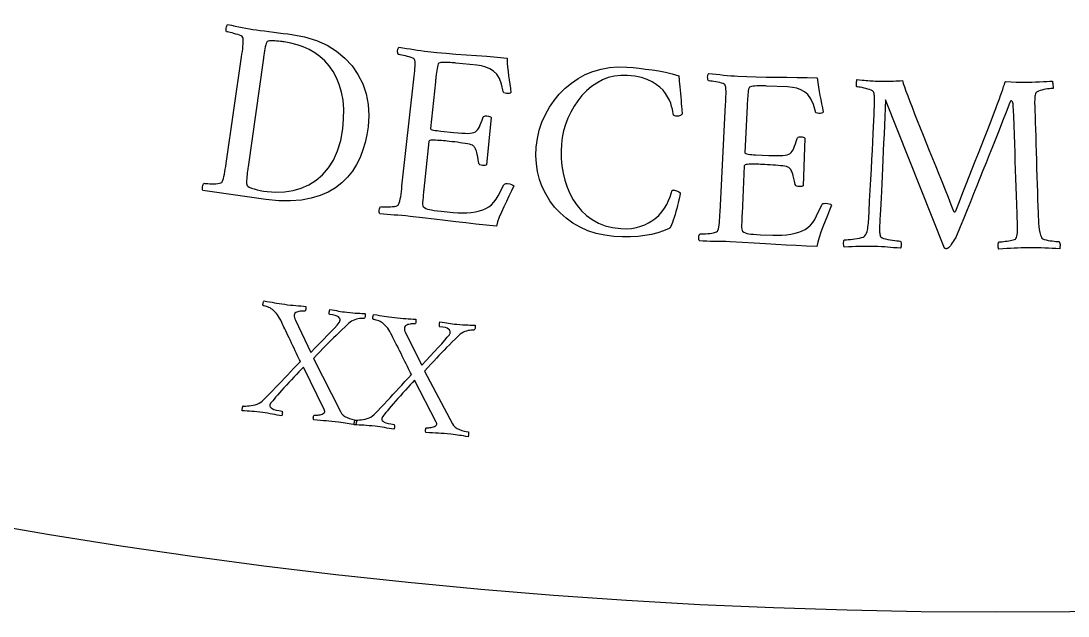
# Model space of a CAD drawing. Header units: millimetres. Extents: x -93 to 93, y -93 to 104.
# Drawn here: x -11.82 to 0.88, y -69.7 to -62.48 of the extents above; entities that cross this region are included whole.
import ezdxf

# ---------------------------------------------------------------- set-up
doc = ezdxf.new("R2010")
doc.units = ezdxf.units.MM
for name, color, linetype in [('CUT_OUTER', 1, 'Continuous'), ('ENGRAVE', 7, 'Continuous'), ('TEXT', 5, 'Continuous')]:
    doc.layers.add(name, color=color, linetype=linetype)

msp = doc.modelspace()

# ---------------------------------------------------------------- linework, layer by layer
at = {"layer": 'CUT_OUTER'}
msp.add_arc((-0.0002, -0.0002), 92.4998, 179.658282, 0.243527, dxfattribs=at)
at = {"layer": 'ENGRAVE'}
for radius in [90.65, 90.65, 88.2219, 83.7125, 83.7125, 80.1513, 73.5375, 73.5375, 69.6525]:
    msp.add_circle((0, 0), radius, dxfattribs=at)
at = {"layer": 'TEXT'}
for points in [[(-8.5328, -62.6473), (-8.3771, -62.6765), (-8.2349, -62.7199), (-8.106, -62.7777), (-7.9903, -62.8498), (-7.8887, -62.9341), (-7.802, -63.0282), (-7.7303, -63.1321), (-7.6734, -63.246), (-7.6323, -63.3676), (-7.6077, -63.4949), (-7.5996, -63.6279), (-7.6081, -63.7666), (-7.6228, -63.8621), (-7.644, -63.9556), (-7.6717, -64.0471), (-7.7058, -64.1367), (-7.7476, -64.2224), (-7.798, -64.3023), (-7.8572, -64.3764), (-7.925, -64.4446), (-8.0024, -64.5054), (-8.0902, -64.5571), (-8.1882, -64.5997), (-8.2966, -64.6332), (-8.4161, -64.6557), (-8.5477, -64.6656), (-8.6912, -64.6628), (-8.8467, -64.6471), (-9.6104, -64.538), (-9.6146, -64.5299), (-9.6168, -64.5196), (-9.6169, -64.5074), (-9.6148, -64.493), (-9.6114, -64.4789), (-9.6074, -64.4672), (-9.6027, -64.458), (-9.5974, -64.4513), (-9.5861, -64.4527), (-9.5707, -64.454), (-9.5514, -64.4554), (-9.528, -64.4568), (-9.5029, -64.4576), (-9.4783, -64.4574), (-9.4541, -64.4561), (-9.4303, -64.4538), (-9.4093, -64.4503), (-9.3936, -64.4457), (-9.3831, -64.4399), (-9.3778, -64.4329), (-9.3693, -64.4138), (-9.3619, -64.3917), (-9.3553, -64.3667), (-9.3498, -64.3389), (-9.3447, -64.3089), (-9.3397, -64.2778), (-9.3347, -64.2455), (-9.3298, -64.212), (-9.1419, -62.9191), (-9.1371, -62.8854), (-9.1327, -62.8527), (-9.1285, -62.821), (-9.1247, -62.7902), (-9.122, -62.7612), (-9.121, -62.7349), (-9.1217, -62.7113), (-9.1242, -62.6905), (-9.127, -62.6812), (-9.1351, -62.6723), (-9.1485, -62.6638), (-9.1672, -62.6557), (-9.1889, -62.6481), (-9.2112, -62.641), (-9.2341, -62.6343), (-9.2577, -62.6282), (-9.2798, -62.6228), (-9.2982, -62.6186), (-9.3128, -62.6155), (-9.3238, -62.6136), (-9.3268, -62.6057), (-9.3285, -62.5955), (-9.3289, -62.5832), (-9.328, -62.5687), (-9.3257, -62.5543), (-9.3221, -62.5426), (-9.3172, -62.5334), (-9.3109, -62.5268), (-9.2659, -62.5352), (-9.2213, -62.5437), (-9.177, -62.5523), (-9.1332, -62.561), (-9.0897, -62.5694), (-9.0466, -62.5771), (-9.0037, -62.5842), (-8.9611, -62.5906), (-8.915, -62.5971), (-8.8647, -62.6039), (-8.8102, -62.6111), (-8.7515, -62.6187), (-8.6923, -62.6262), (-8.636, -62.6335), (-8.5829, -62.6405), (-8.5328, -62.6473)], [(-8.8805, -62.9628), (-9.0625, -64.2534), (-9.0643, -64.2659), (-9.0665, -64.2817), (-9.0692, -64.3008), (-9.0724, -64.3232), (-9.0754, -64.3471), (-9.0779, -64.3707), (-9.0797, -64.3939), (-9.0808, -64.4169), (-9.0812, -64.4375), (-9.0808, -64.4537), (-9.0796, -64.4654), (-9.0775, -64.4728), (-9.0664, -64.486), (-9.0481, -64.4983), (-9.0227, -64.5095), (-8.9901, -64.5198), (-8.9533, -64.5291), (-8.9149, -64.5374), (-8.875, -64.5446), (-8.8335, -64.5509), (-8.7255, -64.5597), (-8.6204, -64.556), (-8.5183, -64.5399), (-8.4192, -64.5115), (-8.3254, -64.47), (-8.2389, -64.4151), (-8.1597, -64.3467), (-8.0879, -64.2649), (-8.0261, -64.169), (-7.9768, -64.0582), (-7.9399, -63.9326), (-7.9154, -63.7923), (-7.9044, -63.6676), (-7.9032, -63.5515), (-7.9117, -63.4441), (-7.9301, -63.3453), (-7.9569, -63.2546), (-7.9908, -63.1715), (-8.0317, -63.0959), (-8.0797, -63.0279), (-8.1335, -62.9673), (-8.1921, -62.9139), (-8.2554, -62.8677), (-8.3235, -62.8287), (-8.3952, -62.7963), (-8.4694, -62.7701), (-8.5461, -62.7499), (-8.6254, -62.7358), (-8.6364, -62.7344), (-8.6513, -62.7326), (-8.6699, -62.7305), (-8.6925, -62.7281), (-8.7165, -62.7259), (-8.7399, -62.7243), (-8.7627, -62.7234), (-8.7847, -62.7232), (-8.8042, -62.7242), (-8.8193, -62.727), (-8.8301, -62.7316), (-8.8364, -62.738), (-8.8428, -62.7542), (-8.8487, -62.7731), (-8.854, -62.7946), (-8.8586, -62.8188), (-8.863, -62.8446), (-8.8672, -62.871), (-8.8713, -62.898), (-8.8753, -62.9256), (-8.8759, -62.9302), (-8.8766, -62.9349), (-8.8772, -62.9395), (-8.8779, -62.9442), (-8.8785, -62.9488), (-8.8792, -62.9535), (-8.8798, -62.9582), (-8.8805, -62.9628)], [(-6.882, -62.8532), (-6.7742, -62.8643), (-6.6609, -62.8746), (-6.5422, -62.8841), (-6.4179, -62.8928), (-6.2918, -62.9014), (-6.1673, -62.9108), (-6.0444, -62.921), (-5.9232, -62.9319), (-5.9203, -62.9892), (-5.916, -63.0443), (-5.9104, -63.0971), (-5.9033, -63.1477), (-5.8958, -63.1976), (-5.8888, -63.2482), (-5.8821, -63.2996), (-5.876, -63.3517), (-5.8856, -63.3577), (-5.8978, -63.3614), (-5.9124, -63.363), (-5.9296, -63.3624), (-5.9471, -63.3594), (-5.9598, -63.3541), (-5.9676, -63.3464), (-5.9705, -63.3365), (-5.9897, -63.2503), (-6.0153, -63.1804), (-6.0474, -63.1268), (-6.0861, -63.0895), (-6.1302, -63.0632), (-6.1787, -63.0427), (-6.2316, -63.028), (-6.2889, -63.0192), (-6.5454, -62.9931), (-6.5565, -62.992), (-6.5714, -62.9908), (-6.5901, -62.9893), (-6.6127, -62.9876), (-6.6368, -62.9862), (-6.6603, -62.9854), (-6.683, -62.9852), (-6.7051, -62.9857), (-6.7246, -62.9874), (-6.7396, -62.9907), (-6.7501, -62.9957), (-6.7563, -63.0023), (-6.7622, -63.0186), (-6.7673, -63.0374), (-6.7718, -63.0585), (-6.7756, -63.0822), (-6.779, -63.1072), (-6.7822, -63.1327), (-6.7853, -63.1585), (-6.7882, -63.1848), (-6.7893, -63.1951), (-6.7903, -63.2043), (-6.7912, -63.2123), (-6.7919, -63.2191), (-6.8528, -63.786), (-6.8509, -63.7919), (-6.8438, -63.7972), (-6.8316, -63.8019), (-6.8143, -63.8059), (-6.7938, -63.8095), (-6.772, -63.8128), (-6.7491, -63.8158), (-6.7249, -63.8185), (-6.5672, -63.835), (-6.516, -63.8398), (-6.4708, -63.8432), (-6.4314, -63.8452), (-6.398, -63.8458), (-6.3694, -63.8446), (-6.3448, -63.8409), (-6.324, -63.8349), (-6.307, -63.8266), (-6.2927, -63.8156), (-6.2796, -63.8017), (-6.2678, -63.785), (-6.2573, -63.7653), (-6.2471, -63.7423), (-6.236, -63.7155), (-6.2243, -63.6848), (-6.2118, -63.6502), (-6.207, -63.641), (-6.1978, -63.635), (-6.1843, -63.6322), (-6.1665, -63.6325), (-6.1494, -63.6352), (-6.1352, -63.6395), (-6.1239, -63.6455), (-6.1155, -63.6532), (-6.1707, -64.227), (-6.179, -64.2317), (-6.1902, -64.2346), (-6.2045, -64.2356), (-6.2217, -64.2347), (-6.2385, -64.2317), (-6.2515, -64.2263), (-6.2607, -64.2185), (-6.2662, -64.2083), (-6.2727, -64.1667), (-6.2787, -64.1312), (-6.2843, -64.1018), (-6.2896, -64.0786), (-6.2946, -64.06), (-6.2996, -64.0445), (-6.3044, -64.0322), (-6.3092, -64.0231), (-6.3143, -64.0158), (-6.32, -64.0091), (-6.3263, -64.0028), (-6.3333, -63.9971), (-6.343, -63.9904), (-6.3578, -63.9841), (-6.3778, -63.9782), (-6.4029, -63.9729), (-6.4312, -63.9679), (-6.461, -63.9631), (-6.4921, -63.9586), (-6.5247, -63.9543), (-6.5574, -63.9502), (-6.5892, -63.9465), (-6.6201, -63.943), (-6.65, -63.9398), (-6.6708, -63.9377), (-6.693, -63.9357), (-6.7166, -63.9337), (-6.7416, -63.9318), (-6.7664, -63.9301), (-6.7894, -63.9291), (-6.8108, -63.9286), (-6.8305, -63.9286), (-6.8471, -63.9299), (-6.8592, -63.933), (-6.8668, -63.938), (-6.8699, -63.9449), (-6.9321, -64.5243), (-6.9325, -64.5278), (-6.933, -64.5321), (-6.9335, -64.5372), (-6.9341, -64.543), (-6.9365, -64.5664), (-6.9391, -64.5929), (-6.9418, -64.6225), (-6.9446, -64.6553), (-6.9464, -64.686), (-6.9461, -64.7095), (-6.9435, -64.7257), (-6.9389, -64.7347), (-6.9233, -64.7463), (-6.9058, -64.756), (-6.8863, -64.7637), (-6.8648, -64.7694), (-6.839, -64.7742), (-6.8067, -64.7791), (-6.7679, -64.784), (-6.7225, -64.789), (-6.5749, -64.8042), (-6.52, -64.8083), (-6.4652, -64.8097), (-6.4106, -64.8082), (-6.3561, -64.804), (-6.3042, -64.7968), (-6.2577, -64.7868), (-6.2165, -64.7738), (-6.1805, -64.758), (-6.1441, -64.737), (-6.1111, -64.7107), (-6.0817, -64.6791), (-6.0557, -64.6423), (-6.0316, -64.602), (-6.0077, -64.5599), (-5.9841, -64.516), (-5.9608, -64.4702), (-5.955, -64.4625), (-5.9455, -64.4575), (-5.9322, -64.4552), (-5.9153, -64.4556), (-5.8897, -64.4591), (-5.8689, -64.4645), (-5.8531, -64.4719), (-5.8421, -64.4811), (-5.8702, -64.5425), (-5.8995, -64.6057), (-5.9301, -64.6707), (-5.9618, -64.7376), (-5.9917, -64.8031), (-6.0166, -64.8639), (-6.0366, -64.9201), (-6.0516, -64.9716), (-6.1757, -64.9595), (-6.2993, -64.9464), (-6.4225, -64.9324), (-6.5451, -64.9174), (-6.6714, -64.9018), (-6.8056, -64.8859), (-6.9478, -64.8696), (-7.0978, -64.853), (-7.1499, -64.8476), (-7.1993, -64.843), (-7.246, -64.8393), (-7.29, -64.8364), (-7.333, -64.8336), (-7.3768, -64.8301), (-7.4212, -64.8259), (-7.4664, -64.8211), (-7.471, -64.813), (-7.4735, -64.8029), (-7.474, -64.7906), (-7.4724, -64.7762), (-7.4695, -64.762), (-7.4658, -64.7502), (-7.4615, -64.7408), (-7.4564, -64.7339), (-7.445, -64.7349), (-7.4296, -64.7358), (-7.4102, -64.7365), (-7.3868, -64.7371), (-7.3617, -64.7372), (-7.3371, -64.7361), (-7.3129, -64.734), (-7.2892, -64.7309), (-7.2684, -64.7267), (-7.2529, -64.7216), (-7.2425, -64.7154), (-7.2375, -64.7083), (-7.2297, -64.6889), (-7.2229, -64.6666), (-7.2172, -64.6414), (-7.2126, -64.6134), (-7.2085, -64.5833), (-7.2046, -64.552), (-7.2006, -64.5195), (-7.1968, -64.4859), (-7.0519, -63.1874), (-7.0482, -63.1537), (-7.0448, -63.1208), (-7.0418, -63.089), (-7.039, -63.0581), (-7.0372, -63.029), (-7.037, -63.0027), (-7.0386, -62.9792), (-7.0418, -62.9584), (-7.0449, -62.9492), (-7.0533, -62.9406), (-7.0669, -62.9326), (-7.0859, -62.9251), (-7.1078, -62.9182), (-7.1303, -62.9118), (-7.1535, -62.9059), (-7.1773, -62.9006), (-7.1995, -62.8959), (-7.218, -62.8923), (-7.2328, -62.8898), (-7.2438, -62.8882), (-7.247, -62.8803), (-7.2491, -62.8702), (-7.2499, -62.8579), (-7.2494, -62.8434), (-7.2477, -62.829), (-7.2445, -62.8172), (-7.2398, -62.8078), (-7.2338, -62.8011), (-7.1885, -62.8079), (-7.1436, -62.8149), (-7.0991, -62.822), (-7.0551, -62.8293), (-7.0113, -62.8362), (-6.9679, -62.8425), (-6.9248, -62.8482), (-6.882, -62.8532)], [(-4.4695, -63.0424), (-4.3954, -63.0484), (-4.3196, -63.056), (-4.2423, -63.0652), (-4.1633, -63.0759), (-4.0833, -63.089), (-4.0028, -63.1051), (-3.922, -63.1243), (-3.8408, -63.1466), (-3.8403, -63.1506), (-3.839, -63.1628), (-3.8369, -63.183), (-3.8339, -63.2114), (-3.8305, -63.2451), (-3.827, -63.2816), (-3.8235, -63.3209), (-3.82, -63.3629), (-3.8165, -63.4052), (-3.813, -63.4457), (-3.8097, -63.4841), (-3.8063, -63.5206), (-3.8035, -63.5525), (-3.8016, -63.577), (-3.8006, -63.5942), (-3.8005, -63.6041), (-3.8009, -63.6104), (-3.8044, -63.6165), (-3.8109, -63.6223), (-3.8205, -63.628), (-3.8318, -63.6329), (-3.8434, -63.6361), (-3.8553, -63.6377), (-3.8675, -63.6378), (-3.8779, -63.6365), (-3.8874, -63.6342), (-3.8961, -63.6307), (-3.904, -63.6261), (-3.9069, -63.6063), (-3.9117, -63.5817), (-3.9183, -63.5523), (-3.9267, -63.518), (-3.9383, -63.4808), (-3.9544, -63.4425), (-3.9751, -63.4032), (-4.0003, -63.3627), (-4.0312, -63.323), (-4.0689, -63.2857), (-4.1136, -63.251), (-4.165, -63.2187), (-4.2247, -63.1907), (-4.2939, -63.1688), (-4.3728, -63.1531), (-4.4613, -63.1435), (-4.5423, -63.1425), (-4.6203, -63.1513), (-4.6951, -63.1698), (-4.7669, -63.1981), (-4.835, -63.2348), (-4.899, -63.2784), (-4.9588, -63.3289), (-5.0144, -63.3864), (-5.0652, -63.4493), (-5.1106, -63.5162), (-5.1506, -63.5871), (-5.1852, -63.6619), (-5.2139, -63.739), (-5.2363, -63.8168), (-5.2524, -63.8954), (-5.2621, -63.9746), (-5.2664, -64.0635), (-5.2646, -64.152), (-5.2567, -64.2403), (-5.2426, -64.3283), (-5.2221, -64.4143), (-5.195, -64.4968), (-5.1612, -64.5756), (-5.1207, -64.6508), (-5.0734, -64.721), (-5.0191, -64.7845), (-4.958, -64.8415), (-4.8899, -64.8918), (-4.8146, -64.9338), (-4.7321, -64.9659), (-4.6422, -64.988), (-4.545, -65.0001), (-4.4766, -65.0021), (-4.4131, -64.9982), (-4.3546, -64.9884), (-4.3011, -64.9727), (-4.2521, -64.953), (-4.2071, -64.931), (-4.1662, -64.9068), (-4.1292, -64.8803), (-4.0842, -64.8411), (-4.0453, -64.7992), (-4.0126, -64.7546), (-3.986, -64.7072), (-3.9642, -64.6598), (-3.9458, -64.6155), (-3.9307, -64.574), (-3.9189, -64.5355), (-3.8929, -64.5363), (-3.8683, -64.5417), (-3.8452, -64.5517), (-3.8235, -64.5663), (-3.825, -64.58), (-3.8282, -64.599), (-3.8331, -64.6234), (-3.8396, -64.6532), (-3.8474, -64.6864), (-3.8559, -64.7209), (-3.865, -64.7568), (-3.8748, -64.794), (-3.8851, -64.8307), (-3.8956, -64.8653), (-3.9064, -64.8977), (-3.9175, -64.9279), (-3.9284, -64.9543), (-3.9385, -64.9753), (-3.948, -64.9908), (-3.9567, -65.0009), (-4.0238, -65.0291), (-4.0951, -65.0527), (-4.1705, -65.0717), (-4.25, -65.086), (-4.3348, -65.0955), (-4.426, -65.1001), (-4.5236, -65.0999), (-4.6277, -65.0948), (-4.7385, -65.0818), (-4.8438, -65.059), (-4.9436, -65.0265), (-5.0378, -64.9842), (-5.1256, -64.9335), (-5.2061, -64.8758), (-5.2795, -64.8112), (-5.3456, -64.7395), (-5.4039, -64.6622), (-5.4538, -64.5804), (-5.4953, -64.4941), (-5.5284, -64.4034), (-5.5526, -64.3095), (-5.5673, -64.2133), (-5.5726, -64.1151), (-5.5685, -64.0147), (-5.5545, -63.9091), (-5.5314, -63.8076), (-5.4991, -63.7103), (-5.4578, -63.617), (-5.4085, -63.5288), (-5.3522, -63.4464), (-5.289, -63.3699), (-5.2189, -63.2991), (-5.1426, -63.2356), (-5.0608, -63.1804), (-4.9735, -63.1336), (-4.8806, -63.0952), (-4.7831, -63.0662), (-4.6822, -63.0478), (-4.5777, -63.0398), (-4.4695, -63.0424)], [(-3.1228, -63.1517), (-3.0145, -63.1563), (-2.9008, -63.1599), (-2.7817, -63.1623), (-2.6572, -63.1636), (-2.5308, -63.1646), (-2.4059, -63.1666), (-2.2827, -63.1694), (-2.161, -63.1731), (-2.1547, -63.2301), (-2.1471, -63.2848), (-2.1384, -63.3372), (-2.1283, -63.3874), (-2.1179, -63.4367), (-2.1078, -63.4868), (-2.0981, -63.5377), (-2.0888, -63.5893), (-2.0981, -63.5958), (-2.11, -63.6003), (-2.1246, -63.6028), (-2.1417, -63.6032), (-2.1594, -63.6012), (-2.1724, -63.5967), (-2.1806, -63.5895), (-2.1841, -63.5798), (-2.2084, -63.4949), (-2.2381, -63.4267), (-2.2734, -63.3751), (-2.3142, -63.3401), (-2.3598, -63.3165), (-2.4094, -63.2989), (-2.4631, -63.2874), (-2.5209, -63.282), (-2.7785, -63.2712), (-2.7896, -63.2708), (-2.8045, -63.2705), (-2.8233, -63.2701), (-2.846, -63.2698), (-2.8702, -63.2698), (-2.8936, -63.2704), (-2.9163, -63.2716), (-2.9383, -63.2734), (-2.9576, -63.2762), (-2.9724, -63.2805), (-2.9827, -63.2861), (-2.9884, -63.293), (-2.9933, -63.3097), (-2.9974, -63.3287), (-3.0006, -63.3501), (-3.003, -63.3739), (-3.0049, -63.3991), (-3.0065, -63.4247), (-3.0081, -63.4507), (-3.0094, -63.4771), (-3.0099, -63.4875), (-3.0103, -63.4967), (-3.0107, -63.5047), (-3.011, -63.5115), (-3.0381, -64.0811), (-3.0358, -64.0869), (-3.0284, -64.0917), (-3.016, -64.0957), (-2.9984, -64.0987), (-2.9777, -64.101), (-2.9558, -64.103), (-2.9327, -64.1046), (-2.9085, -64.1059), (-2.75, -64.1129), (-2.6987, -64.1147), (-2.6533, -64.1154), (-2.6139, -64.1151), (-2.5805, -64.1137), (-2.5521, -64.1107), (-2.5276, -64.1056), (-2.5072, -64.0984), (-2.4908, -64.089), (-2.4772, -64.0772), (-2.4649, -64.0626), (-2.4542, -64.0452), (-2.4448, -64.025), (-2.436, -64.0014), (-2.4266, -63.9739), (-2.4167, -63.9425), (-2.4062, -63.9073), (-2.402, -63.8978), (-2.3932, -63.8913), (-2.3799, -63.8877), (-2.3621, -63.887), (-2.3449, -63.8886), (-2.3305, -63.8921), (-2.3189, -63.8974), (-2.31, -63.9046), (-2.3308, -64.4807), (-2.3388, -64.4859), (-2.3499, -64.4894), (-2.3641, -64.4912), (-2.3813, -64.4914), (-2.3982, -64.4894), (-2.4116, -64.4848), (-2.4213, -64.4775), (-2.4273, -64.4677), (-2.4362, -64.4265), (-2.4444, -64.3914), (-2.4518, -64.3624), (-2.4584, -64.3395), (-2.4645, -64.3213), (-2.4704, -64.3062), (-2.476, -64.2942), (-2.4813, -64.2854), (-2.4868, -64.2784), (-2.4929, -64.272), (-2.4996, -64.2661), (-2.5069, -64.2609), (-2.517, -64.2547), (-2.5321, -64.2493), (-2.5524, -64.2447), (-2.5778, -64.2408), (-2.6064, -64.2375), (-2.6364, -64.2345), (-2.6677, -64.2318), (-2.7005, -64.2295), (-2.7334, -64.2274), (-2.7654, -64.2255), (-2.7964, -64.2239), (-2.8265, -64.2225), (-2.8474, -64.2217), (-2.8697, -64.221), (-2.8933, -64.2204), (-2.9183, -64.22), (-2.9432, -64.2198), (-2.9663, -64.2201), (-2.9877, -64.2209), (-3.0073, -64.2221), (-3.0238, -64.2244), (-3.0357, -64.2282), (-3.0429, -64.2337), (-3.0456, -64.2407), (-3.0732, -64.8228), (-3.0734, -64.8263), (-3.0736, -64.8306), (-3.0738, -64.8357), (-3.0741, -64.8416), (-3.0751, -64.8651), (-3.0761, -64.8917), (-3.077, -64.9214), (-3.0779, -64.9543), (-3.0779, -64.9851), (-3.0761, -65.0085), (-3.0726, -65.0246), (-3.0674, -65.0332), (-3.0512, -65.0439), (-3.0332, -65.0525), (-3.0132, -65.059), (-2.9914, -65.0634), (-2.9654, -65.0667), (-2.9329, -65.0696), (-2.8938, -65.0723), (-2.8482, -65.0746), (-2.7, -65.0809), (-2.6449, -65.0818), (-2.5901, -65.0799), (-2.5357, -65.0751), (-2.4815, -65.0676), (-2.4302, -65.0574), (-2.3844, -65.0446), (-2.344, -65.0292), (-2.309, -65.0113), (-2.2739, -64.9881), (-2.2426, -64.9599), (-2.2151, -64.9267), (-2.1913, -64.8884), (-2.1697, -64.8467), (-2.1484, -64.8032), (-2.1274, -64.758), (-2.1068, -64.7109), (-2.1015, -64.7029), (-2.0923, -64.6973), (-2.0792, -64.6942), (-2.0624, -64.6936), (-2.0365, -64.6956), (-2.0155, -64.6997), (-1.9992, -64.7061), (-1.9877, -64.7147), (-2.0121, -64.7776), (-2.0376, -64.8425), (-2.0642, -64.9092), (-2.0919, -64.9779), (-2.1178, -65.045), (-2.1391, -65.1072), (-2.1557, -65.1645), (-2.1676, -65.2168), (-2.2922, -65.2121), (-2.4164, -65.2065), (-2.5401, -65.1998), (-2.6634, -65.1921), (-2.7905, -65.1841), (-2.9254, -65.1762), (-3.0682, -65.1685), (-3.219, -65.1608), (-3.2713, -65.1585), (-3.3209, -65.1569), (-3.3677, -65.1559), (-3.4118, -65.1557), (-3.455, -65.1555), (-3.4988, -65.1546), (-3.5435, -65.1531), (-3.5889, -65.1509), (-3.5939, -65.1431), (-3.597, -65.1332), (-3.5982, -65.1209), (-3.5975, -65.1065), (-3.5954, -65.0921), (-3.5925, -65.0801), (-3.5887, -65.0705), (-3.5841, -65.0633), (-3.5726, -65.0636), (-3.5572, -65.0636), (-3.5378, -65.0632), (-3.5144, -65.0624), (-3.4894, -65.0609), (-3.4648, -65.0584), (-3.4408, -65.0548), (-3.4174, -65.0503), (-3.3968, -65.0449), (-3.3816, -65.0388), (-3.3717, -65.0321), (-3.3671, -65.0247), (-3.3604, -65.0048), (-3.355, -64.9822), (-3.3508, -64.9567), (-3.3479, -64.9284), (-3.3456, -64.8981), (-3.3435, -64.8667), (-3.3415, -64.834), (-3.3397, -64.8002), (-3.2724, -63.4955), (-3.2708, -63.4615), (-3.2694, -63.4286), (-3.2682, -63.3966), (-3.2673, -63.3655), (-3.2672, -63.3364), (-3.2687, -63.3102), (-3.2716, -63.2868), (-3.276, -63.2663), (-3.2797, -63.2572), (-3.2886, -63.2491), (-3.3027, -63.2419), (-3.322, -63.2356), (-3.3443, -63.23), (-3.3672, -63.225), (-3.3907, -63.2205), (-3.4147, -63.2166), (-3.4372, -63.2133), (-3.4559, -63.2108), (-3.4708, -63.2091), (-3.4819, -63.2082), (-3.4856, -63.2005), (-3.4882, -63.1906), (-3.4897, -63.1783), (-3.4902, -63.1638), (-3.4893, -63.1493), (-3.4868, -63.1373), (-3.4827, -63.1277), (-3.477, -63.1206), (-3.4314, -63.1248), (-3.3862, -63.1291), (-3.3414, -63.1335), (-3.297, -63.1381), (-3.2529, -63.1424), (-3.2092, -63.1462), (-3.1658, -63.1492), (-3.1228, -63.1517)], [(-1.3715, -63.2139), (-1.3343, -63.2144), (-1.2995, -63.2143), (-1.2669, -63.2135), (-1.2366, -63.212), (-1.208, -63.2103), (-1.1806, -63.2088), (-1.1543, -63.2074), (-1.1292, -63.2062), (-1.1186, -63.2403), (-1.1042, -63.2826), (-1.0858, -63.3333), (-1.0634, -63.3922), (-1.038, -63.4582), (-1.0103, -63.5298), (-0.9803, -63.6071), (-0.948, -63.6902), (-0.9139, -63.7773), (-0.8783, -63.867), (-0.8413, -63.9593), (-0.8029, -64.0541), (-0.7639, -64.15), (-0.7251, -64.2457), (-0.6866, -64.3412), (-0.6484, -64.4365), (-0.6111, -64.53), (-0.5751, -64.6201), (-0.5406, -64.7068), (-0.5076, -64.7902), (-0.5056, -64.793), (-0.5029, -64.795), (-0.4994, -64.7962), (-0.495, -64.7966), (-0.4907, -64.7958), (-0.4872, -64.7935), (-0.4844, -64.7896), (-0.4824, -64.7842), (-0.4373, -64.6714), (-0.3947, -64.5643), (-0.3547, -64.4628), (-0.3171, -64.3669), (-0.2807, -64.2739), (-0.2443, -64.1808), (-0.2077, -64.0877), (-0.1711, -63.9946), (-0.1336, -63.8991), (-0.0944, -63.7986), (-0.0536, -63.6932), (-0.0113, -63.5829), (0.0028, -63.546), (0.0172, -63.5077), (0.032, -63.4677), (0.0471, -63.4262), (0.0619, -63.3852), (0.0755, -63.3471), (0.0879, -63.3116), (0.0992, -63.2789), (0.1085, -63.2514), (0.1152, -63.2319), (0.1192, -63.2201), (0.1205, -63.2162), (0.1892, -63.2201), (0.2515, -63.2228), (0.3072, -63.2244), (0.3564, -63.2247), (0.3975, -63.2242), (0.441, -63.2234), (0.4871, -63.2221), (0.5356, -63.2203), (0.5826, -63.2183), (0.624, -63.2163), (0.6599, -63.2144), (0.6902, -63.2125), (0.6918, -63.2178), (0.6935, -63.2274), (0.6952, -63.2413), (0.6969, -63.2594), (0.6984, -63.2773), (0.6995, -63.29), (0.7002, -63.2976), (0.7004, -63.3001), (0.688, -63.3007), (0.6724, -63.302), (0.6536, -63.3042), (0.6315, -63.3071), (0.608, -63.3109), (0.5851, -63.3154), (0.5628, -63.3207), (0.5411, -63.3268), (0.5218, -63.3334), (0.5067, -63.3404), (0.4958, -63.3477), (0.4892, -63.3554), (0.485, -63.3672), (0.4817, -63.3805), (0.4791, -63.3954), (0.4773, -63.4119), (0.4761, -63.4287), (0.4753, -63.4448), (0.4748, -63.4601), (0.4747, -63.4746), (0.4766, -63.5188), (0.4785, -63.5732), (0.4806, -63.6378), (0.4827, -63.7126), (0.4849, -63.7949), (0.4874, -63.8822), (0.4902, -63.9743), (0.4931, -64.0713), (0.4962, -64.1704), (0.4993, -64.269), (0.5024, -64.367), (0.5055, -64.4644), (0.5085, -64.5588), (0.5113, -64.6476), (0.5138, -64.731), (0.5161, -64.809), (0.5182, -64.8522), (0.5207, -64.8943), (0.5236, -64.9352), (0.5269, -64.9749), (0.5313, -65.0125), (0.5377, -65.0469), (0.546, -65.0782), (0.5563, -65.1063), (0.5635, -65.1165), (0.5754, -65.1253), (0.5921, -65.1327), (0.6134, -65.1387), (0.6372, -65.1435), (0.6613, -65.1476), (0.6855, -65.1509), (0.7099, -65.1534), (0.7321, -65.1552), (0.7498, -65.1564), (0.7629, -65.1572), (0.7715, -65.1574), (0.777, -65.1687), (0.7808, -65.1811), (0.7829, -65.1945), (0.7831, -65.2089), (0.7824, -65.2223), (0.7815, -65.2328), (0.7803, -65.2404), (0.7788, -65.245), (0.7333, -65.2425), (0.6883, -65.2401), (0.6439, -65.238), (0.6001, -65.2359), (0.5557, -65.2343), (0.5096, -65.2332), (0.4617, -65.2326), (0.412, -65.2327), (0.36, -65.2333), (0.3116, -65.2344), (0.2668, -65.2361), (0.2255, -65.2383), (0.1842, -65.2409), (0.1394, -65.2436), (0.091, -65.2466), (0.039, -65.2496), (0.0374, -65.2449), (0.0358, -65.2371), (0.0342, -65.2261), (0.0327, -65.212), (0.0319, -65.1972), (0.0326, -65.1838), (0.035, -65.1721), (0.039, -65.1619), (0.0498, -65.1616), (0.0634, -65.1607), (0.0798, -65.1592), (0.0989, -65.1571), (0.1195, -65.1546), (0.14, -65.1516), (0.1605, -65.1482), (0.181, -65.1444), (0.2001, -65.1404), (0.2165, -65.1361), (0.2301, -65.1317), (0.2409, -65.127), (0.2482, -65.1201), (0.2542, -65.1089), (0.2591, -65.0935), (0.2628, -65.0737), (0.2655, -65.0525), (0.2673, -65.0329), (0.2684, -65.0149), (0.2688, -64.9984), (0.2685, -64.9799), (0.2678, -64.9589), (0.2667, -64.9353), (0.2653, -64.9092), (0.2638, -64.883), (0.2627, -64.8594), (0.262, -64.8384), (0.2618, -64.8199), (0.2582, -64.7098), (0.2546, -64.6018), (0.2511, -64.496), (0.2475, -64.3923), (0.244, -64.2891), (0.2405, -64.1847), (0.237, -64.0792), (0.2335, -63.9725), (0.2298, -63.8631), (0.2258, -63.7497), (0.2213, -63.6321), (0.2165, -63.5104), (0.2161, -63.5048), (0.2149, -63.4971), (0.2129, -63.4875), (0.2102, -63.476), (0.2065, -63.465), (0.2017, -63.4572), (0.1957, -63.4525), (0.1886, -63.451), (0.1853, -63.4524), (0.1817, -63.4565), (0.1777, -63.4634), (0.1733, -63.473), (0.1282, -63.5884), (0.0848, -63.6995), (0.0429, -63.8063), (0.0026, -63.9087), (-0.0367, -64.0081), (-0.0754, -64.1056), (-0.1138, -64.2014), (-0.1516, -64.2955), (-0.1894, -64.389), (-0.2274, -64.4832), (-0.2658, -64.5782), (-0.3045, -64.674), (-0.3441, -64.772), (-0.3852, -64.8737), (-0.4279, -64.9791), (-0.472, -65.0882), (-0.4762, -65.096), (-0.4824, -65.1069), (-0.4906, -65.1209), (-0.5008, -65.1381), (-0.5121, -65.1565), (-0.5236, -65.1743), (-0.5353, -65.1915), (-0.5472, -65.2082), (-0.5588, -65.2227), (-0.5699, -65.2335), (-0.5803, -65.2405), (-0.5901, -65.2438), (-0.5939, -65.2448), (-0.5989, -65.2446), (-0.605, -65.2431), (-0.6122, -65.2405), (-0.6138, -65.2391), (-0.6154, -65.2381), (-0.617, -65.2375), (-0.6185, -65.2373), (-1.3333, -63.4404), (-1.3372, -63.5414), (-1.3415, -63.6439), (-1.3462, -63.748), (-1.3513, -63.8537), (-1.3565, -63.9593), (-1.3616, -64.0634), (-1.3664, -64.1659), (-1.3709, -64.2669), (-1.3754, -64.3646), (-1.3797, -64.4575), (-1.3839, -64.5454), (-1.3881, -64.6285), (-1.392, -64.7052), (-1.3955, -64.7741), (-1.3987, -64.8351), (-1.4015, -64.8883), (-1.4038, -64.932), (-1.4055, -64.9646), (-1.4066, -64.986), (-1.407, -64.9963), (-1.407, -65.0076), (-1.4067, -65.0194), (-1.406, -65.0319), (-1.4049, -65.0449), (-1.4034, -65.0578), (-1.4015, -65.0697), (-1.3991, -65.0806), (-1.3964, -65.0906), (-1.389, -65.1011), (-1.3759, -65.1106), (-1.3571, -65.119), (-1.3324, -65.1264), (-1.3048, -65.1327), (-1.277, -65.138), (-1.249, -65.1424), (-1.2207, -65.1458), (-1.1951, -65.1483), (-1.175, -65.1502), (-1.1604, -65.1513), (-1.1514, -65.1518), (-1.1462, -65.1595), (-1.143, -65.1699), (-1.1419, -65.1831), (-1.1427, -65.1989), (-1.1446, -65.2143), (-1.1464, -65.2263), (-1.1481, -65.2347), (-1.1498, -65.2395), (-1.194, -65.2357), (-1.235, -65.2321), (-1.2729, -65.2287), (-1.3076, -65.2256), (-1.3429, -65.2228), (-1.3826, -65.2205), (-1.4266, -65.2187), (-1.475, -65.2173), (-1.5266, -65.2164), (-1.5738, -65.2162), (-1.6167, -65.2166), (-1.6552, -65.2177), (-1.6938, -65.2191), (-1.7368, -65.2207), (-1.784, -65.2222), (-1.8357, -65.2238), (-1.8371, -65.2191), (-1.8385, -65.2112), (-1.8398, -65.2002), (-1.8409, -65.1861), (-1.8413, -65.1712), (-1.8401, -65.1579), (-1.8374, -65.1462), (-1.8332, -65.1361), (-1.8215, -65.1361), (-1.8052, -65.1353), (-1.7843, -65.134), (-1.7589, -65.1319), (-1.7313, -65.1291), (-1.7038, -65.1255), (-1.6766, -65.1212), (-1.6495, -65.116), (-1.6251, -65.1099), (-1.6058, -65.103), (-1.5916, -65.0951), (-1.5825, -65.0863), (-1.572, -65.0706), (-1.5636, -65.0542), (-1.557, -65.0373), (-1.5525, -65.0196), (-1.5491, -65.0008), (-1.546, -64.9802), (-1.5433, -64.9579), (-1.541, -64.9337), (-1.5331, -64.7974), (-1.5256, -64.6638), (-1.5183, -64.5329), (-1.5113, -64.4048), (-1.5047, -64.2813), (-1.4986, -64.1642), (-1.4931, -64.0535), (-1.4882, -63.9493), (-1.4837, -63.8531), (-1.4797, -63.7662), (-1.476, -63.6887), (-1.4728, -63.6206), (-1.4702, -63.5638), (-1.4682, -63.5201), (-1.4669, -63.4894), (-1.4663, -63.4719), (-1.466, -63.4549), (-1.4659, -63.4383), (-1.466, -63.422), (-1.4663, -63.4061), (-1.4672, -63.3908), (-1.4691, -63.3763), (-1.4719, -63.3625), (-1.4758, -63.3495), (-1.481, -63.3403), (-1.4911, -63.3315), (-1.5059, -63.3232), (-1.5256, -63.3154), (-1.5479, -63.3082), (-1.5706, -63.3018), (-1.5936, -63.2961), (-1.6171, -63.2912), (-1.6389, -63.2872), (-1.6572, -63.2843), (-1.6718, -63.2824), (-1.6828, -63.2816), (-1.6841, -63.279), (-1.6848, -63.271), (-1.6851, -63.2578), (-1.6848, -63.2393), (-1.6841, -63.2206), (-1.6831, -63.2068), (-1.6819, -63.1979), (-1.6805, -63.194), (-1.647, -63.1964), (-1.617, -63.1987), (-1.5905, -63.201), (-1.5673, -63.2031), (-1.5459, -63.2051), (-1.5245, -63.2069), (-1.5031, -63.2085), (-1.4817, -63.2099), (-1.4587, -63.2111), (-1.4327, -63.2122), (-1.4036, -63.2131), (-1.3715, -63.2139)], [(-8.6194, -65.9189), (-8.5834, -65.9234), (-8.5488, -65.9273), (-8.5158, -65.9306), (-8.4842, -65.9333), (-8.4535, -65.9357), (-8.4231, -65.9382), (-8.3929, -65.9408), (-8.363, -65.9435), (-8.3619, -65.9489), (-8.3616, -65.9563), (-8.362, -65.9657), (-8.3632, -65.9772), (-8.3651, -65.988), (-8.3676, -65.9956), (-8.3707, -65.9999), (-8.3745, -66.001), (-8.3826, -66.0003), (-8.3925, -66), (-8.4044, -66.0002), (-8.4181, -66.0007), (-8.4325, -66.002), (-8.4466, -66.0044), (-8.4603, -66.008), (-8.4736, -66.0126), (-8.4853, -66.0188), (-8.4942, -66.027), (-8.5002, -66.0374), (-8.5034, -66.0498), (-8.5034, -66.0623), (-8.5006, -66.077), (-8.495, -66.0939), (-8.4865, -66.113), (-8.3001, -66.503), (-8.2478, -66.4483), (-8.1968, -66.3953), (-8.1472, -66.3439), (-8.0989, -66.2942), (-8.0545, -66.2479), (-8.0164, -66.2069), (-7.9848, -66.1712), (-7.9596, -66.1407), (-7.9562, -66.1358), (-7.9535, -66.1309), (-7.9514, -66.1259), (-7.9499, -66.1208), (-7.9489, -66.1162), (-7.9481, -66.1126), (-7.9476, -66.11), (-7.9474, -66.1085), (-7.948, -66.1008), (-7.9517, -66.0922), (-7.9583, -66.0827), (-7.968, -66.0724), (-7.983, -66.0623), (-8.0057, -66.0536), (-8.0361, -66.0464), (-8.0741, -66.0405), (-8.0766, -66.0378), (-8.0781, -66.0324), (-8.0786, -66.0244), (-8.0781, -66.0137), (-8.077, -66.0026), (-8.0754, -65.9933), (-8.0733, -65.9857), (-8.0709, -65.9799), (-8.0423, -65.9854), (-8.0154, -65.9906), (-7.9901, -65.9954), (-7.9665, -65.9999), (-7.9431, -66.0041), (-7.9185, -66.0081), (-7.8927, -66.0118), (-7.8657, -66.0152), (-7.8283, -66.0194), (-7.794, -66.0226), (-7.7626, -66.025), (-7.7343, -66.0265), (-7.7086, -66.0275), (-7.6853, -66.0286), (-7.6643, -66.0295), (-7.6456, -66.0305), (-7.6443, -66.0357), (-7.6436, -66.0423), (-7.6435, -66.0505), (-7.6439, -66.0602), (-7.6452, -66.0699), (-7.6478, -66.0781), (-7.6516, -66.0849), (-7.6567, -66.0902), (-7.6623, -66.0899), (-7.6709, -66.0899), (-7.6825, -66.0902), (-7.6972, -66.0908), (-7.7138, -66.0923), (-7.7314, -66.0952), (-7.75, -66.0996), (-7.7695, -66.1054), (-7.7891, -66.1132), (-7.8082, -66.1232), (-7.8266, -66.1356), (-7.8443, -66.1502), (-7.8864, -66.191), (-7.9257, -66.2289), (-7.9622, -66.264), (-7.996, -66.2962), (-8.0282, -66.3271), (-8.0601, -66.3584), (-8.0916, -66.3899), (-8.1228, -66.4218), (-8.1553, -66.4553), (-8.1905, -66.4918), (-8.2284, -66.5315), (-8.2692, -66.5742), (-7.9437, -67.2196), (-7.9296, -67.2418), (-7.9111, -67.2613), (-7.8884, -67.2781), (-7.8614, -67.2923), (-7.8328, -67.304), (-7.8052, -67.3131), (-7.7786, -67.3197), (-7.7531, -67.3238), (-7.751, -67.3292), (-7.75, -67.3363), (-7.7502, -67.3451), (-7.7515, -67.3555), (-7.7532, -67.3657), (-7.7549, -67.3736), (-7.7564, -67.379), (-7.7577, -67.3822), (-7.7867, -67.3768), (-7.8136, -67.3718), (-7.8384, -67.3671), (-7.8612, -67.3628), (-7.8841, -67.3587), (-7.9094, -67.3548), (-7.9372, -67.3509), (-7.9672, -67.3472), (-8.0087, -67.3425), (-8.0474, -67.3385), (-8.0834, -67.3351), (-8.1168, -67.3325), (-8.1501, -67.3301), (-8.1862, -67.3275), (-8.2251, -67.3247), (-8.2667, -67.3216), (-8.2698, -67.316), (-8.2715, -67.3084), (-8.2719, -67.2989), (-8.271, -67.2874), (-8.2692, -67.2766), (-8.2666, -67.269), (-8.2635, -67.2647), (-8.2596, -67.2636), (-8.2523, -67.2641), (-8.243, -67.264), (-8.2316, -67.2634), (-8.2182, -67.2623), (-8.2039, -67.2604), (-8.1899, -67.2576), (-8.1762, -67.2538), (-8.1627, -67.2491), (-8.1509, -67.2434), (-8.1422, -67.2366), (-8.1365, -67.2288), (-8.1338, -67.22), (-8.1337, -67.2177), (-8.134, -67.215), (-8.1346, -67.2118), (-8.1356, -67.2082), (-8.1368, -67.2046), (-8.1382, -67.2013), (-8.1397, -67.1984), (-8.1415, -67.1959), (-8.3915, -66.681), (-8.4186, -66.7089), (-8.4468, -66.7385), (-8.4761, -66.7696), (-8.5066, -66.8022), (-8.5375, -66.8354), (-8.568, -66.8683), (-8.598, -66.9009), (-8.6276, -66.9331), (-8.656, -66.9641), (-8.6823, -66.9934), (-8.7066, -67.0208), (-8.7288, -67.0463), (-8.7483, -67.0691), (-8.7643, -67.088), (-8.777, -67.1032), (-8.7863, -67.1146), (-8.7878, -67.1168), (-8.7896, -67.1195), (-8.7917, -67.1226), (-8.7942, -67.1262), (-8.7966, -67.1303), (-8.7984, -67.1346), (-8.7999, -67.1393), (-8.8008, -67.1443), (-8.7998, -67.1538), (-8.7943, -67.1634), (-8.7843, -67.1732), (-8.7699, -67.1831), (-8.75, -67.1926), (-8.7235, -67.201), (-8.6906, -67.2082), (-8.6512, -67.2143), (-8.649, -67.2197), (-8.6478, -67.2269), (-8.6474, -67.2357), (-8.6479, -67.2463), (-8.649, -67.2566), (-8.6505, -67.2644), (-8.6523, -67.2699), (-8.6545, -67.2729), (-8.6825, -67.2672), (-8.7107, -67.2617), (-8.7393, -67.2562), (-8.7681, -67.2508), (-8.797, -67.2456), (-8.8256, -67.2409), (-8.854, -67.2366), (-8.8823, -67.2326), (-8.9204, -67.2278), (-8.9558, -67.2237), (-8.9883, -67.2203), (-9.018, -67.2177), (-9.0466, -67.2155), (-9.0757, -67.2134), (-9.1054, -67.2113), (-9.1356, -67.2092), (-9.1364, -67.2031), (-9.1361, -67.1957), (-9.1348, -67.187), (-9.1323, -67.177), (-9.1294, -67.1674), (-9.1271, -67.1601), (-9.1251, -67.1549), (-9.1236, -67.1518), (-9.1172, -67.1522), (-9.1064, -67.1523), (-9.0912, -67.1521), (-9.0716, -67.1515), (-9.0493, -67.15), (-9.026, -67.1471), (-9.0017, -67.1427), (-8.9765, -67.1369), (-8.952, -67.1292), (-8.9299, -67.1191), (-8.9104, -67.1068), (-8.8933, -67.0921), (-8.8493, -67.0484), (-8.8075, -67.0065), (-8.7678, -66.9664), (-8.7303, -66.9282), (-8.6938, -66.8907), (-8.6576, -66.8531), (-8.6214, -66.8153), (-8.5855, -66.7774), (-8.5488, -66.7386), (-8.5105, -66.6983), (-8.4706, -66.6564), (-8.4291, -66.6131), (-8.4388, -66.5918), (-8.4499, -66.5681), (-8.4623, -66.5419), (-8.4761, -66.5134), (-8.4908, -66.4833), (-8.5055, -66.4525), (-8.5204, -66.4211), (-8.5355, -66.3889), (-8.5505, -66.357), (-8.5651, -66.3262), (-8.5792, -66.2964), (-8.593, -66.2678), (-8.6059, -66.241), (-8.6176, -66.2167), (-8.6281, -66.1949), (-8.6373, -66.1757), (-8.6448, -66.1599), (-8.6502, -66.1487), (-8.6534, -66.142), (-8.6545, -66.1397), (-8.6674, -66.1121), (-8.6802, -66.0874), (-8.693, -66.0655), (-8.7058, -66.0466), (-8.7193, -66.0294), (-8.7344, -66.0128), (-8.7509, -65.9968), (-8.7689, -65.9814), (-8.7817, -65.9718), (-8.7954, -65.9634), (-8.8102, -65.9559), (-8.826, -65.9495), (-8.8415, -65.9442), (-8.8552, -65.9401), (-8.8671, -65.9371), (-8.8772, -65.9353), (-8.8805, -65.9332), (-8.8825, -65.9282), (-8.8829, -65.9203), (-8.882, -65.9093), (-8.8799, -65.898), (-8.8772, -65.8889), (-8.8736, -65.882), (-8.8694, -65.8773), (-8.8341, -65.8832), (-8.8016, -65.8888), (-8.7717, -65.8941), (-8.7445, -65.8993), (-8.7173, -65.9043), (-8.6874, -65.9092), (-8.6548, -65.9141), (-8.6194, -65.9189)], [(-7.2865, -66.0795), (-7.2504, -66.0833), (-7.2157, -66.0865), (-7.1826, -66.0891), (-7.151, -66.0912), (-7.1203, -66.093), (-7.0898, -66.0949), (-7.0596, -66.0969), (-7.0297, -66.0989), (-7.0284, -66.1043), (-7.0279, -66.1117), (-7.0281, -66.1212), (-7.0291, -66.1326), (-7.0308, -66.1435), (-7.0331, -66.1511), (-7.0362, -66.1555), (-7.0399, -66.1567), (-7.0481, -66.1561), (-7.058, -66.156), (-7.0698, -66.1564), (-7.0835, -66.1573), (-7.098, -66.1589), (-7.112, -66.1616), (-7.1256, -66.1653), (-7.1388, -66.1702), (-7.1504, -66.1767), (-7.1591, -66.1851), (-7.1649, -66.1956), (-7.1678, -66.2081), (-7.1676, -66.2206), (-7.1645, -66.2352), (-7.1586, -66.252), (-7.1497, -66.2709), (-6.9554, -66.657), (-6.9042, -66.6013), (-6.8544, -66.5473), (-6.8058, -66.4949), (-6.7585, -66.4442), (-6.715, -66.3971), (-6.6778, -66.3553), (-6.6469, -66.3189), (-6.6223, -66.2879), (-6.619, -66.283), (-6.6164, -66.278), (-6.6144, -66.273), (-6.613, -66.2679), (-6.6121, -66.2632), (-6.6114, -66.2596), (-6.611, -66.2571), (-6.6108, -66.2555), (-6.6115, -66.2478), (-6.6154, -66.2393), (-6.6222, -66.23), (-6.6321, -66.2198), (-6.6473, -66.21), (-6.6701, -66.2018), (-6.7007, -66.1952), (-6.7389, -66.1901), (-6.7414, -66.1874), (-6.743, -66.1821), (-6.7436, -66.1741), (-6.7434, -66.1634), (-6.7424, -66.1523), (-6.741, -66.1429), (-6.7392, -66.1353), (-6.7368, -66.1294), (-6.7082, -66.1344), (-6.6811, -66.139), (-6.6558, -66.1433), (-6.632, -66.1474), (-6.6086, -66.1511), (-6.5839, -66.1545), (-6.558, -66.1577), (-6.5309, -66.1606), (-6.4935, -66.164), (-6.4591, -66.1666), (-6.4277, -66.1683), (-6.3994, -66.1692), (-6.3737, -66.1697), (-6.3503, -66.1703), (-6.3293, -66.1709), (-6.3106, -66.1715), (-6.3092, -66.1766), (-6.3084, -66.1832), (-6.3081, -66.1914), (-6.3083, -66.2011), (-6.3094, -66.2108), (-6.3118, -66.2191), (-6.3155, -66.2259), (-6.3205, -66.2314), (-6.3261, -66.2312), (-6.3347, -66.2313), (-6.3463, -66.2318), (-6.361, -66.2327), (-6.3776, -66.2345), (-6.3951, -66.2378), (-6.4136, -66.2426), (-6.433, -66.2489), (-6.4525, -66.257), (-6.4713, -66.2674), (-6.4894, -66.2802), (-6.5069, -66.2952), (-6.5481, -66.3368), (-6.5867, -66.3754), (-6.6225, -66.4112), (-6.6556, -66.4441), (-6.6871, -66.4757), (-6.7184, -66.5076), (-6.7493, -66.5398), (-6.7798, -66.5722), (-6.8116, -66.6064), (-6.846, -66.6437), (-6.8832, -66.6841), (-6.9231, -66.7276), (-6.5846, -67.3663), (-6.5701, -67.3882), (-6.5512, -67.4073), (-6.5282, -67.4237), (-6.5009, -67.4374), (-6.4721, -67.4484), (-6.4443, -67.457), (-6.4176, -67.4631), (-6.392, -67.4667), (-6.3898, -67.472), (-6.3887, -67.479), (-6.3886, -67.4878), (-6.3897, -67.4983), (-6.3913, -67.5086), (-6.3927, -67.5164), (-6.3941, -67.5219), (-6.3954, -67.5251), (-6.4245, -67.5203), (-6.4515, -67.5158), (-6.4764, -67.5117), (-6.4993, -67.5078), (-6.5223, -67.5042), (-6.5477, -67.5008), (-6.5754, -67.4975), (-6.6056, -67.4944), (-6.6471, -67.4905), (-6.6859, -67.4872), (-6.722, -67.4846), (-6.7554, -67.4827), (-6.7888, -67.481), (-6.825, -67.4791), (-6.8639, -67.477), (-6.9056, -67.4748), (-6.9087, -67.4693), (-6.9105, -67.4617), (-6.9112, -67.4522), (-6.9105, -67.4407), (-6.9089, -67.4299), (-6.9065, -67.4222), (-6.9034, -67.4178), (-6.8996, -67.4166), (-6.8923, -67.417), (-6.883, -67.4168), (-6.8716, -67.416), (-6.8582, -67.4146), (-6.844, -67.4124), (-6.83, -67.4093), (-6.8164, -67.4052), (-6.803, -67.4002), (-6.7913, -67.3942), (-6.7827, -67.3873), (-6.7772, -67.3794), (-6.7747, -67.3705), (-6.7747, -67.3682), (-6.775, -67.3655), (-6.7757, -67.3624), (-6.7767, -67.3588), (-6.778, -67.3552), (-6.7794, -67.3519), (-6.781, -67.3491), (-6.7828, -67.3466), (-7.0432, -66.8368), (-7.0697, -66.8653), (-7.0973, -66.8954), (-7.1261, -66.9271), (-7.1559, -66.9604), (-7.1861, -66.9942), (-7.2159, -67.0277), (-7.2452, -67.0609), (-7.2742, -67.0936), (-7.302, -67.1253), (-7.3277, -67.155), (-7.3514, -67.1829), (-7.3731, -67.2089), (-7.3921, -67.232), (-7.4078, -67.2513), (-7.4201, -67.2668), (-7.4292, -67.2784), (-7.4306, -67.2806), (-7.4324, -67.2833), (-7.4344, -67.2865), (-7.4368, -67.2901), (-7.4391, -67.2942), (-7.4409, -67.2986), (-7.4422, -67.3033), (-7.4431, -67.3084), (-7.4419, -67.3178), (-7.4362, -67.3273), (-7.426, -67.3368), (-7.4114, -67.3465), (-7.3913, -67.3556), (-7.3647, -67.3635), (-7.3316, -67.37), (-7.2921, -67.3753), (-7.2898, -67.3807), (-7.2884, -67.3878), (-7.2878, -67.3967), (-7.2881, -67.4073), (-7.289, -67.4175), (-7.2904, -67.4254), (-7.2921, -67.4309), (-7.2942, -67.4339), (-7.3223, -67.4288), (-7.3507, -67.4238), (-7.3793, -67.4189), (-7.4083, -67.4141), (-7.4372, -67.4096), (-7.4659, -67.4054), (-7.4945, -67.4016), (-7.5227, -67.3983), (-7.561, -67.3942), (-7.5964, -67.3908), (-7.629, -67.3881), (-7.6588, -67.3861), (-7.6874, -67.3845), (-7.7166, -67.3829), (-7.7463, -67.3814), (-7.7765, -67.38), (-7.7774, -67.3739), (-7.7773, -67.3665), (-7.7761, -67.3578), (-7.7738, -67.3477), (-7.7712, -67.3381), (-7.769, -67.3307), (-7.7671, -67.3254), (-7.7656, -67.3224), (-7.7592, -67.3227), (-7.7485, -67.3225), (-7.7333, -67.322), (-7.7137, -67.321), (-7.6914, -67.3191), (-7.6682, -67.3157), (-7.644, -67.3108), (-7.6189, -67.3045), (-7.5945, -67.2962), (-7.5727, -67.2858), (-7.5534, -67.273), (-7.5366, -67.258), (-7.4935, -67.2134), (-7.4526, -67.1707), (-7.4137, -67.1298), (-7.3769, -67.0908), (-7.3413, -67.0526), (-7.3058, -67.0143), (-7.2704, -66.9758), (-7.2352, -66.9371), (-7.1993, -66.8976), (-7.1618, -66.8565), (-7.1228, -66.8139), (-7.0822, -66.7697), (-7.0923, -66.7486), (-7.1038, -66.7251), (-7.1168, -66.6993), (-7.1312, -66.671), (-7.1464, -66.6412), (-7.1618, -66.6107), (-7.1774, -66.5796), (-7.1931, -66.5478), (-7.2087, -66.5161), (-7.2239, -66.4856), (-7.2387, -66.4562), (-7.253, -66.4278), (-7.2665, -66.4012), (-7.2787, -66.3772), (-7.2896, -66.3556), (-7.2992, -66.3366), (-7.307, -66.321), (-7.3126, -66.3099), (-7.316, -66.3032), (-7.3171, -66.301), (-7.3305, -66.2736), (-7.3438, -66.2492), (-7.3571, -66.2276), (-7.3703, -66.2089), (-7.3841, -66.192), (-7.3995, -66.1757), (-7.4164, -66.1601), (-7.4347, -66.145), (-7.4476, -66.1357), (-7.4615, -66.1275), (-7.4765, -66.1204), (-7.4924, -66.1143), (-7.508, -66.1093), (-7.5218, -66.1055), (-7.5337, -66.1027), (-7.5438, -66.1011), (-7.5472, -66.0991), (-7.5493, -66.0942), (-7.5499, -66.0862), (-7.5492, -66.0753), (-7.5474, -66.0639), (-7.5448, -66.0547), (-7.5414, -66.0478), (-7.5372, -66.043), (-7.5019, -66.0481), (-7.4692, -66.0531), (-7.4392, -66.0578), (-7.412, -66.0624), (-7.3847, -66.0669), (-7.3547, -66.0712), (-7.3219, -66.0754), (-7.2865, -66.0795)]]:
    msp.add_lwpolyline(points, close=True, dxfattribs=at)

doc.saveas('drawing.dxf')
